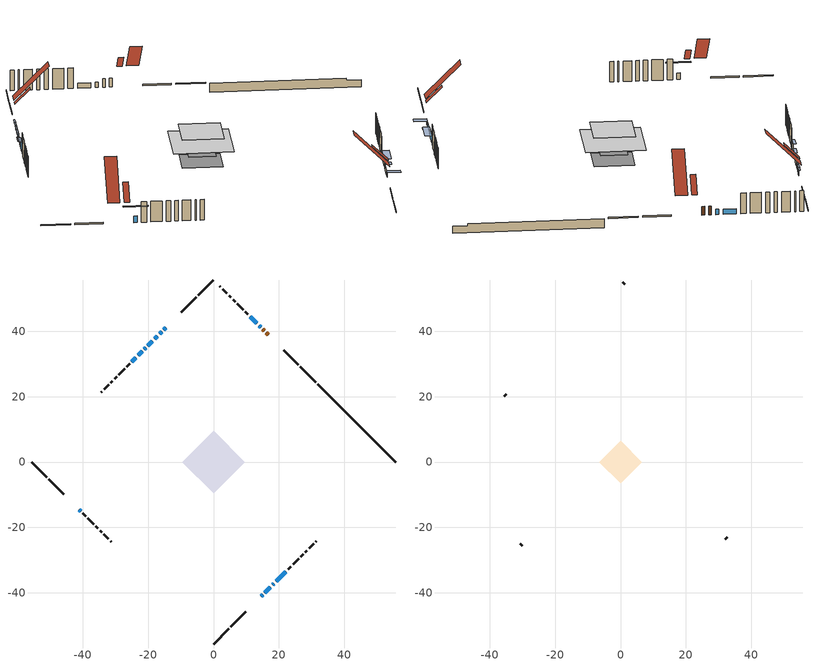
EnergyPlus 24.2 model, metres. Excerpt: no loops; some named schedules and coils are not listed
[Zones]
conditioned space
 floor outside (Floor1 construction): -4.27,0 0,4.27 4.27,0 0,-4.27 z0.54
 floor adiabatic (AdiabaticFloorConstruction): -9.5,0 0,9.5 9.5,0 0,-9.5 z2.98
 floor foundation (Slab1 construction): -5.95,0.44 -0.44,5.95 5.95,-0.44 0.44,-5.95 z-1.63
 wall outside (RimJoist1 construction): 0,-55.74 4.69,-51.05 / -55.74,0 -51.05,-4.69 / 0,55.74 -4.69,51.05 / 31.29,24.45 26.6,29.14 z0.54:0.84
 wall outside (RimJoist2 construction): 5.35,-50.4 9.81,-45.94 / -50.4,-5.35 -45.94,-9.81 / -5.35,50.4 -9.81,45.94 / 25.95,29.8 21.48,34.26 z0.54:0.84
 wall outside (AdiabaticWallConstruction 1): 16.69,39.05 16.23,39.51 / 15.57,40.17 15.14,40.6 z0.54:2.57
 wall outside (AdiabaticWallConstruction): -14.6,41.15 -15.23,40.51 / -15.88,39.86 -16.51,39.23 / -17.17,38.57 -18.07,37.67 / -18.73,37.02 -20.07,35.67 / -21.83,33.91 -23.09,32.65 z0.54:1.66; 14.6,-41.15 15.03,-40.71 / 18.07,-37.67 18.51,-37.24 z0.54:1.46; 15.68,-40.06 17.42,-38.32 / 14.49,41.25 13.97,41.78 / -20.73,35.01 -21.18,34.56 / 13.31,42.43 11.22,44.52 z0.54:1.76; -41.15,-14.6 -40.64,-15.1 z0.54:2.07; -23.75,31.99 -25.04,30.7 z0.54:2.67; 19.16,-36.58 22.18,-33.56 z0.54:2.12
 wall outside (Wall1 construction): 22.84,-32.91 23.71,-32.04 / -39.99,-15.76 -39.12,-16.62 / -25.7,30.04 -26.57,29.17 / 10.57,45.18 9.7,46.04 z0.54:5.42
 wall outside (Wall2 construction): 24.36,-31.38 26.11,-29.64 / -38.46,-17.28 -36.72,-19.03 / -27.23,28.52 -28.97,26.77 / 9.04,46.7 7.3,48.45 z0.54:5.42
 wall outside (Wall3 construction): 26.76,-28.98 27.43,-28.32 / -36.06,-19.68 -35.4,-20.35 / -29.63,26.12 -30.29,25.45 / 6.64,49.1 5.98,49.77 z0.54:5.42
 wall outside (Wall4 construction): 28.08,-27.66 28.62,-27.12 / -34.74,-21 -34.2,-21.54 / -30.95,24.79 -31.48,24.26 / 5.32,50.42 4.78,50.96 z0.54:5.42
 wall outside (Wall5 construction): 29.28,-26.47 30.63,-25.11 / -33.55,-22.19 -32.19,-23.55 / -32.14,23.6 -33.5,22.24 / 4.13,51.62 2.77,52.97 z0.54:5.42
 wall outside (Wall6 construction): 31.29,-24.45 31.45,-24.29 / -31.53,-24.21 -31.37,-24.37 / -34.16,21.59 -34.32,21.42 / 2.11,53.63 1.95,53.79 z0.54:5.42
 wall foundation (FoundationWall1 construction): 31.95,23.79,-1.63 31.95,23.79,0.54 53.36,2.38,0.54 53.36,2.38,0.04 55.74,0,0.04 55.74,0,-1.63
 window (WindowConstruction): -14.6,41.15 -15.23,40.52 z0.54:1.66
 window (WindowConstruction 11): 14.6,-41.15 15.03,-40.71 z0.54:1.45
 window (WindowConstruction 6): -15.88,39.86 -16.51,39.23 z0.54:1.66
 window (WindowConstruction 7): -17.17,38.57 -18.07,37.67 z0.54:1.66
 window (WindowConstruction 8): -18.73,37.02 -20.07,35.67 z0.54:1.66
 window (WindowConstruction 9): 15.69,-40.06 17.42,-38.32 z0.54:1.76
 window (WindowConstruction 12): 14.49,41.26 13.97,41.78 z0.54:1.76
 window (WindowConstruction 13): -20.73,35.01 -21.18,34.56 z0.54:1.76
 window (WindowConstruction 1): -41.15,-14.6 -40.64,-15.1 z0.54:2.06
 window (WindowConstruction 10): 18.08,-37.67 18.51,-37.24 z0.54:1.45
 window (WindowConstruction 2): 13.31,42.43 11.22,44.52 z0.54:1.76
 window (WindowConstruction 3): -21.84,33.91 -23.09,32.65 z0.54:1.66
 window (WindowConstruction 4): -23.75,31.99 -25.04,30.7 z0.54:2.67
 window (WindowConstruction 5): 19.16,-36.58 22.18,-33.56 z0.54:2.12
 door (Door): 16.69,39.05 16.23,39.51 z0.54:2.57
 door (Door 1): 15.57,40.17 15.14,40.6 z0.54:2.57
 ceiling adiabatic (AdiabaticFloorConstruction): 0,-9.5 9.5,0 0,9.5 -9.5,0 z2.98
 roof outside (Roof2 construction): 13.94,-41.8,5.42 11.5,-39.36,8.87 10.63,-40.22,8.87 13.08,-42.67,5.42; -41.8,-13.94,5.42 -39.36,-11.5,8.87 -40.22,-10.63,8.87 -42.67,-13.08,5.42; -13.94,41.8,5.42 -11.5,39.36,8.87 -10.63,40.22,8.87 -13.08,42.67,5.42; 17.35,38.39,5.42 14.91,35.95,8.87 15.77,35.09,8.87 18.21,37.53,5.42
attic - vented
 floor to conditioned space (Floor2 construction Reversed): -6.58,0 0,6.58 6.58,0 0,-6.58 z5.42
 wall outside (Wall7 construction): 32.11,-23.63 32.75,-23 / -30.71,-25.03 -30.08,-25.67 / -34.98,20.77 -35.61,20.13 / 1.29,54.45 0.66,55.09 z0.54:5.42
 roof outside (Roof1 construction): 12.42,-43.32,5.42 6.89,-37.79,13.24 4.93,-39.75,13.24 10.46,-45.28,5.42; -43.32,-12.42,5.42 -37.79,-6.89,13.24 -39.75,-4.93,13.24 -45.28,-10.46,5.42; -12.42,43.32,5.42 -6.89,37.79,13.24 -4.93,39.75,13.24 -10.46,45.28,5.42; 18.87,36.87,5.42 13.34,31.34,13.24 15.29,29.38,13.24 20.83,34.92,5.42
shading: -15.44,40.3 -14.39,41.36 -14.6,41.57 -15.65,40.52 z1.96; 15.24,-40.5 14.39,-41.36 16.54,-43.51 17.4,-42.66 z1.75; -16.72,39.02 -15.67,40.07 -15.88,40.28 -16.94,39.23 z1.96; -18.28,37.46 -16.96,38.78 -17.17,38.99 -18.49,37.67 z1.96; -20.28,35.46 -18.51,37.23 -18.73,37.44 -20.5,35.67 z1.96; -38.92,-16.83 -42.87,-12.87 -43.3,-13.3 -39.35,-17.26 z4.51; 18.72,-37.03 17.86,-37.88 18.94,-38.95 19.79,-38.1 z1.75; -23.31,32.44 -21.62,34.12 -22.05,34.55 -23.74,32.87 z1.96; -25.26,30.49 -23.54,32.2 -23.97,32.63 -25.69,30.92 z2.97; 22.39,-33.35 18.95,-36.79 20.03,-37.87 23.47,-34.43 z2.41
[Building]
Building 1: Terrain=Suburbs
[Site:Location]
Quebec Intl AP_QC: Latitude {deg}=46.8; Longitude {deg}=-71.38; Time Zone {hr}=-5; Elevation {m}=74; Keep Site Location Information=Yes
[Site:GroundTemperature:Shallow]
0.0108218, -2.24938, -2.43038, -1.3578, 2.94801, 7.23376, 10.9493, 13.303, 13.5029, 11.5886, 7.96783, 3.81355
[Site:WaterMainsTemperature]
Calculation Method=Schedule; Temperature Schedule=mains temperature schedule
[Material] Roughness=Rough; Thermal Absorptance=0.9
Name | Thickness {m} | Conductivity {W/m-K} | Density {kg/m3} | Specific Heat {J/kg-K} | Solar Absorptance | Visible Absorptance
asphalt or fiberglass shingles | 0.00635 | 0.162714 | 1121.4 | 1465.45 | 0.4 | 0.4
ceiling loosefill ins | 0.254 | 0.0480833 | 16.02 | 1046.75 | 0.7 | 0.7
ceiling stud and cavity | 0.1397 | 0.325149 | 65.682 | 1177.47 | 0.7 | 0.7
concrete 4.0 in. | 0.1016 | 1.803125 | 2242.8 | 837.4 | 0.7 | 0.7
concrete 8.0 in. | 0.2032 | 1.803125 | 2242.8 | 837.4 | 0.7 | 0.7
door material | 0.04445 | 0.188738 | 512.64 | 1214.23 | 0.7 | 0.7
exterior vertical ins | 0.0533782 | 0.029427 | 32.04 | 1214.23 | 0.7 | 0.7
floor covering | 0.0127 | 0.0433444 | 54.468 | 1339.84 | 0.6 | 0.6
floor rigid ins; rim joist rigid ins; wall rigid ins | 0.051816 | 0.029427 | 32.04 | 1214.23 | 0.7 | 0.7
floor rigid ins 1; wall rigid ins 1 | 0.512978 | 0.029427 | 32.04 | 1214.23 | 0.7 | 0.7
floor stud and cavity | 0.1397 | 0.0770868 | 92.3553 | 1139.71 | 0.7 | 0.7
floor stud and cavity 1 | 0.1397 | 1.75129 | 37.0049 | 1207.88 | 0.7 | 0.7
furniture material conditioned space 1 | 0.1524 | 0.115458 | 640.8 | 1214.23 | 0.6 | 0.6
gypsum board | 0.0127 | 0.160291 | 801 | 837.4 | 0.6 | 0.6
gypsum board 1 | 0.0127 | 0.160291 | 801 | 837.4 | 0.7 | 0.7
osb sheathing 0.5 in. | 0.0127 | 0.115458 | 512.64 | 1214.23 | 0.7 | 0.7
osb sheathing 0.75 in. | 0.01905 | 0.115458 | 512.64 | 1214.23 | 0.7 | 0.7
osb sheathing 2.0 in. | 0.0508 | 0.115458 | 512.64 | 1214.23 | 0.7 | 0.7
rim joist stud and cavity | 0.0508 | 0.0449671 | 125.044 | 1163.47 | 0.6 | 0.6
rim joist stud and cavity 1 | 0.0508 | 0.205221 | 125.044 | 1163.47 | 0.6 | 0.6
roof rigid ins | 0.103632 | 0.029427 | 32.04 | 1214.23 | 0.7 | 0.7
roof stud and cavity | 0.2032 | 1.01731 | 78.34581 | 1123.46 | 0.7 | 0.7
wall stud and cavity | 0.1397 | 0.146112 | 139.0536 | 1170.24 | 0.7 | 0.7
wall stud and cavity 1 | 0.1397 | 0.134473 | 139.0536 | 1170.24 | 0.7 | 0.7
wall stud and cavity 2 | 0.1397 | 0.239698 | 139.0536 | 1170.24 | 0.7 | 0.7
wall stud and cavity 3 | 0.1397 | 0.252675 | 139.0536 | 1170.24 | 0.7 | 0.7
wall stud and cavity 4 | 0.1397 | 0.162248 | 139.0536 | 1170.24 | 0.7 | 0.7
wall stud and cavity 5 | 0.1397 | 0.214432 | 139.0536 | 1170.24 | 0.7 | 0.7
wall stud and cavity 6 | 0.0889 | 6.9971 | 50.32683 | 1063.81 | 0.6 | 0.6
wall stud and cavity 7 | 0.0889 | 0.380278 | 52.3479 | 1209.89 | 0.7 | 0.7
wall stud and cavity 8 | 0.0889 | 0.391764 | 83.0341 | 1211.67 | 0.7 | 0.7
wood siding | 0.0254 | 0.102417 | 544.68 | 1172.36 | 0.4 | 0.4
wood siding 1 | 0.00254 | 0.102417 | 544.68 | 1172.36 | 0.4 | 0.4
wood siding 2; wood siding 3; wood siding 4 | 0.0254 | 0.102417 | 544.68 | 1172.36 | 0.7 | 0.7
[WindowMaterial:SimpleGlazingSystem]
Name | U-Factor {W/m2-K} | Solar Heat Gain Coefficient
WindowMaterial | 2.958238 | 0.57
WindowMaterial 1 | 2.96448 | 0.56
WindowMaterial 10 | 3.0082 | 0.51
WindowMaterial 11 | 3.07407 | 0.41
WindowMaterial 2 | 4.23181 | 0.68
WindowMaterial 3 | 2.90486 | 0.61
WindowMaterial 4 | 2.89919 | 0.65
WindowMaterial 5 | 2.9378 | 0.6
WindowMaterial 6 | 2.9219 | 0.62
WindowMaterial 7 | 3.00537 | 0.53
WindowMaterial 8 | 5.37025 | 0.69
WindowMaterial 9 | 3.0383 | 0.46
[Construction]
AdiabaticFloorConstruction: floor stud and cavity 1, floor rigid ins 1, osb sheathing 0.75 in., floor covering
AdiabaticWallConstruction: wood siding 3, wall rigid ins 1, wall stud and cavity 7, gypsum board
AdiabaticWallConstruction 1: wood siding 4, wall rigid ins 1, wall stud and cavity 7, gypsum board
Door; Door 1: door material
Floor1 construction: floor stud and cavity, floor rigid ins, osb sheathing 0.75 in., floor covering
Floor2 construction Reversed: gypsum board, ceiling stud and cavity, ceiling loosefill ins
FoundationWall1 construction: concrete 8.0 in., gypsum board 1
furniture construction conditioned space 1: furniture material conditioned space 1
PartitionWallConstruction: gypsum board, wall stud and cavity 8, gypsum board
RimJoist1 construction: wood siding 2, rim joist rigid ins, osb sheathing 2.0 in., rim joist stud and cavity
RimJoist2 construction: wood siding 2, rim joist rigid ins, osb sheathing 2.0 in., rim joist stud and cavity 1
Roof1 construction: asphalt or fiberglass shingles
Roof2 construction: asphalt or fiberglass shingles, roof rigid ins, osb sheathing 0.75 in., roof stud and cavity, gypsum board
Slab1 construction: concrete 4.0 in.
Wall1 construction: wood siding, wall rigid ins, osb sheathing 0.5 in., wall stud and cavity, gypsum board
Wall2 construction: wood siding, wall rigid ins, osb sheathing 0.5 in., wall stud and cavity 1, gypsum board
Wall3 construction: wood siding, wall rigid ins, osb sheathing 0.5 in., wall stud and cavity 2, gypsum board
Wall4 construction: wood siding, wall rigid ins, osb sheathing 0.5 in., wall stud and cavity 3, gypsum board
Wall5 construction: wood siding, wall rigid ins, osb sheathing 0.5 in., wall stud and cavity 4, gypsum board
Wall6 construction: wood siding, wall rigid ins, osb sheathing 0.5 in., wall stud and cavity 5, gypsum board
Wall7 construction: wood siding 1, wall stud and cavity 6
WindowConstruction; WindowConstruction 3; WindowConstruction 6: WindowMaterial
WindowConstruction 1: WindowMaterial 1
WindowConstruction 10: WindowMaterial 8
WindowConstruction 11: WindowMaterial 9
WindowConstruction 12: WindowMaterial 10
WindowConstruction 13: WindowMaterial 11
WindowConstruction 2: WindowMaterial 2
WindowConstruction 4: WindowMaterial 3
WindowConstruction 5: WindowMaterial 4
WindowConstruction 7: WindowMaterial 5
WindowConstruction 8: WindowMaterial 6
WindowConstruction 9: WindowMaterial 7
[Zone] Multiplier=1; Part of Total Floor Area=Yes
Name | Volume {m3}
attic - vented | 94.9588
conditioned space | 619.1
[Space]
Name | Zone | Volume {m3}
attic - vented 1 | attic - vented | 94.9588
conditioned space 1 | conditioned space | 619.1
[ZoneInfiltration:EffectiveLeakageArea]
infil attic - vented 1: Zone or Space=attic - vented 1; Schedule=Always On Discrete; Effective Air Leakage Area {cm2}=3197.17; Stack Coefficient=0.000883251; Wind Coefficient=2.00799e-05
[ZoneMixing]
whole house fan mix: Zone or Space=attic - vented; Schedule=Always On Continuous; Design Flow Rate Calculation Method=Flow/Zone; Design Flow Rate {m3/s}=0; Source Zone or Space=conditioned space
[SurfaceProperty:ExposedFoundationPerimeter]
Slab1: Exposed Perimeter Calculation Method=TotalExposedPerimeter; Total Exposed Perimeter {m}=33.651
[InternalMass] Zone or ZoneList=conditioned space; Space or SpaceList=conditioned space 1
Name | Construction | Surface Area {m2}
furniture mass conditioned space 1 | furniture construction conditioned space 1 | 114.964
partition wall mass | PartitionWallConstruction | 287.41
[Lights]
interior lighting: Zone or ZoneList or Space or SpaceList=conditioned space 1; Schedule=interior lighting schedule; Design Level Calculation Method=LightingLevel; Lighting Level {W}=343.2; Return Air Fraction=0; Fraction Radiant=0.6; Fraction Visible=0.2; Fraction Replaceable=1
[People]
occupants: Zone or ZoneList or Space or SpaceList=conditioned space 1; Number of People Schedule=occupants schedule; Number of People Calculation Method=People; Number of People=3; Fraction Radiant=0.314171; Sensible Heat Fraction=0.56303; Activity Level Schedule=occupants activity schedule; Carbon Dioxide Generation Rate {m3/s-W}=0; Enable ASHRAE 55 Comfort Warnings=No; Mean Radiant Temperature Calculation Type=EnclosureAveraged
[ElectricEquipment] Zone or ZoneList or Space or SpaceList=conditioned space 1; Design Level Calculation Method=EquipmentLevel
Name | Schedule | Design Level {W} | Fraction Latent | Fraction Radiant | Fraction Lost
clothes dryer | clothes dryer schedule | 140.772 | 0.015 | 0.081 | 0.85
clothes washer | clothes washer schedule | 32.1985 | 0.03 | 0.162 | 0.7
cooking range | cooking range schedule | 215.147 | 0.08 | 0.432 | 0.2
dishwasher | dishwasher schedule | 66.8632 | 0.3 | 0.18 | 0.4
fridge | fridge schedule | 72.9452 | 0 | 0.6 | 0
mech vent bath fan 0 | mech vent bath fan 0 schedule | 50.2 | 0 | 0 | 1
mech vent bath fan 1 | mech vent bath fan 1 schedule | 50.2 | 0 | 0 | 1
mech vent house fan | mech vent house fan schedule | 0 | 0 | 0 | 1
mech vent house fan cfis | mech vent house fan cfis schedule | 0 | 0 | 0 | 0
mech vent range fan 0 | mech vent range fan 0 schedule | 57 | 0 | 0 | 1
misc plug loads | misc plug loads schedule | 494.7 | 0.045 | 0.513 | 0.1
whole house fan | Always On Discrete | 0 | 0 | 0 | 1
[OtherEquipment] Zone or ZoneList or Space or SpaceList=conditioned space 1; Design Level Calculation Method=EquipmentLevel
Name | Fuel Type | Schedule | Design Level {W} | Fraction Latent | Fraction Radiant | Fraction Lost
clothes dryer 1 | Electricity | clothes dryer schedule | 0 | 0.015 | 0.081 | 0.85
cooking range 1 | Electricity | cooking range schedule | 0 | 0.08 | 0.432 | 0.2
general water use latent | None | general water use schedule | 62.594 | 1 | 0 | 0
general water use sensible | None | general water use schedule | -61.6891 | 0 | 0.6 | 0
mech vent house fan latent load | None | Always On Discrete | 0 | 1 | 0 | 0
mech vent house fan sensible load | None | Always On Discrete | 0 | 0 | 0 | 0
water heater energy adjustment1 | Electricity | Always On Discrete | 0.01 | 0 | 0 | 1
[ZoneInfiltration:DesignFlowRate] Zone or ZoneList or Space or SpaceList=conditioned space 1; Schedule=Always On Discrete; Design Flow Rate Calculation Method=Flow/Zone; Design Flow Rate {m3/s}=0
infil flow; natural vent flow; whole house fan flow
[ZoneControl:Thermostat]
conditioned space Thermostat: Zone or ZoneList=conditioned space; Control Type Schedule=conditioned space Thermostat Schedule; Control 1=conditioned space temperature setpoint; Temperature Difference Between Cutout And Setpoint {deltaC}=0
[ThermostatSetpoint:DualSetpoint]
conditioned space temperature setpoint: Heating Setpoint Temperature Schedule=heating setpoint; Cooling Setpoint Temperature Schedule=cooling setpoint
[AirLoopHVAC:UnitarySystem]
unit heater unitary system: Control Type=Load; Controlling Zone or Thermostat Location=conditioned space; Dehumidification Control Type=None; Availability Schedule=Always On Discrete; Supply Fan=unit heater supply fan; Fan Placement=BlowThrough; Supply Air Fan Operating Mode Schedule=unit heater auto fan schedule; Heating Coil=unit heater htg coil; DX Heating Coil Sizing Ratio=1; Use DOAS DX Cooling Coil=No; Minimum Supply Air Temperature {C}=2; Latent Load Control=SensibleOnlyLoadControl; Cooling Supply Air Flow Rate Method=None; Heating Supply Air Flow Rate Method=SupplyAirFlowRate; Heating Supply Air Flow Rate {m3/s}=0.00141584; No Load Supply Air Flow Rate Method=SupplyAirFlowRate; No Load Supply Air Flow Rate {m3/s}=0; No Load Supply Air Flow Rate Control Set To Low Speed=Yes; Maximum Supply Air Temperature {C}=48.8889; Maximum Outdoor Dry-Bulb Temperature for Supplemental Heater Operation {C}=21; Ancillary On-Cycle Electric Power {W}=0; Ancillary Off-Cycle Electric Power {W}=0
[Zone equipment]
conditioned space: electric baseboard, unit heater unitary system
[Foundation:Kiva]
Foundation Kiva 1: Initial Indoor Air Temperature {C}=18; Wall Height Above Grade {m}=0.539984; Wall Depth Below Slab {m}=0.2032; Custom Block Material Name 1=exterior vertical ins; Custom Block Depth 1 {m}=2.16999; Custom Block X Position 1 {m}=0.2159; Custom Block Z Position 1 {m}=0
[Foundation:Kiva:Settings]
Soil Conductivity {W/m-K}=0.849921; Soil Density {kg/m3}=1842.3; Soil Specific Heat {J/kg-K}=418.7; Ground Solar Absorptivity=0.9; Ground Thermal Absorptivity=0.9; Ground Surface Roughness {m}=0.03; Far-Field Width {m}=40; Deep-Ground Boundary Condition=ZeroFlux; Deep-Ground Depth {m}=40; Minimum Cell Dimension {m}=0.2; Maximum Cell Growth Coefficient=3; Simulation Timestep=Timestep
[Exterior:Lights]
exterior lighting: Schedule=exterior lighting schedule; Design Level {W}=75.6
[EnergyManagementSystem:Sensor] Output:Variable or Output:Meter Index Key=conditioned space
Name | Output:Variable or Output:Meter
conditioned_space_clg_unmet_s | Zone Cooling Setpoint Not Met Time
conditioned_space_htg_unmet_s | Zone Heating Setpoint Not Met Time
fridge_tin_s; tin_s; tin_s_1 | Zone Mean Air Temperature
tout_s | Zone Outdoor Air Drybulb Temperature
win_s | Zone Air Humidity Ratio
[Schedule:Constant]
Name | Hourly Value
Always On Continuous; mech vent house fan schedule; mech vent house fan cfis schedule; Always On Discrete | 1
occupants activity schedule | 117.228
fridge schedule; unit heater auto fan schedule | 0
[Schedule:Week:Daily]
interior lighting schedule Week Rule - Jan1-Jan27: interior lighting schedule day, interior lighting schedule day, interior lighting schedule day, interior lighting schedule day, interior lighting schedule day, interior lighting schedule day, interior lighting schedule day, interior lighting schedule default day, interior lighting schedule default day, interior lighting schedule default day, interior lighting schedule default day, interior lighting schedule default day
interior lighting schedule Week Rule - Jan28-Feb3: interior lighting schedule day, interior lighting schedule day, interior lighting schedule day, interior lighting schedule day, interior lighting schedule day 1, interior lighting schedule day 1, interior lighting schedule day 1, interior lighting schedule default day, interior lighting schedule default day, interior lighting schedule default day, interior lighting schedule default day, interior lighting schedule default day
interior lighting schedule Week Rule - Feb4-Feb24: interior lighting schedule day 1, interior lighting schedule day 1, interior lighting schedule day 1, interior lighting schedule day 1, interior lighting schedule day 1, interior lighting schedule day 1, interior lighting schedule day 1, interior lighting schedule default day, interior lighting schedule default day, interior lighting schedule default day, interior lighting schedule default day, interior lighting schedule default day
interior lighting schedule Week Rule - Feb25-Mar3: interior lighting schedule day 1, interior lighting schedule day 1, interior lighting schedule day 1, interior lighting schedule day 1, interior lighting schedule day 2, interior lighting schedule day 2, interior lighting schedule day 2, interior lighting schedule default day, interior lighting schedule default day, interior lighting schedule default day, interior lighting schedule default day, interior lighting schedule default day
interior lighting schedule Week Rule - Mar4-Mar31: interior lighting schedule day 2, interior lighting schedule day 2, interior lighting schedule day 2, interior lighting schedule day 2, interior lighting schedule day 2, interior lighting schedule day 2, interior lighting schedule day 2, interior lighting schedule default day, interior lighting schedule default day, interior lighting schedule default day, interior lighting schedule default day, interior lighting schedule default day
interior lighting schedule Week Rule - Apr1-Apr28: interior lighting schedule day 3, interior lighting schedule day 3, interior lighting schedule day 3, interior lighting schedule day 3, interior lighting schedule day 3, interior lighting schedule day 3, interior lighting schedule day 3, interior lighting schedule default day, interior lighting schedule default day, interior lighting schedule default day, interior lighting schedule default day, interior lighting schedule default day
interior lighting schedule Week Rule - Apr29-May5: interior lighting schedule day 3, interior lighting schedule day 3, interior lighting schedule day 4, interior lighting schedule day 4, interior lighting schedule day 4, interior lighting schedule day 4, interior lighting schedule day 4, interior lighting schedule default day, interior lighting schedule default day, interior lighting schedule default day, interior lighting schedule default day, interior lighting schedule default day
interior lighting schedule Week Rule - May6-May26: interior lighting schedule day 4, interior lighting schedule day 4, interior lighting schedule day 4, interior lighting schedule day 4, interior lighting schedule day 4, interior lighting schedule day 4, interior lighting schedule day 4, interior lighting schedule default day, interior lighting schedule default day, interior lighting schedule default day, interior lighting schedule default day, interior lighting schedule default day
interior lighting schedule Week Rule - May27-Jun2: interior lighting schedule day 4, interior lighting schedule day 4, interior lighting schedule day 4, interior lighting schedule day 4, interior lighting schedule day 4, interior lighting schedule day 5, interior lighting schedule day 5, interior lighting schedule default day, interior lighting schedule default day, interior lighting schedule default day, interior lighting schedule default day, interior lighting schedule default day
interior lighting schedule Week Rule - Jun3-Jun30: interior lighting schedule day 5, interior lighting schedule day 5, interior lighting schedule day 5, interior lighting schedule day 5, interior lighting schedule day 5, interior lighting schedule day 5, interior lighting schedule day 5, interior lighting schedule default day, interior lighting schedule default day, interior lighting schedule default day, interior lighting schedule default day, interior lighting schedule default day
interior lighting schedule Week Rule - Jul1-Jul28: interior lighting schedule day 6, interior lighting schedule day 6, interior lighting schedule day 6, interior lighting schedule day 6, interior lighting schedule day 6, interior lighting schedule day 6, interior lighting schedule day 6, interior lighting schedule default day, interior lighting schedule default day, interior lighting schedule default day, interior lighting schedule default day, interior lighting schedule default day
interior lighting schedule Week Rule - Jul29-Aug4: interior lighting schedule day 6, interior lighting schedule day 6, interior lighting schedule day 6, interior lighting schedule day 7, interior lighting schedule day 7, interior lighting schedule day 7, interior lighting schedule day 7, interior lighting schedule default day, interior lighting schedule default day, interior lighting schedule default day, interior lighting schedule default day, interior lighting schedule default day
interior lighting schedule Week Rule - Aug5-Aug25: interior lighting schedule day 7, interior lighting schedule day 7, interior lighting schedule day 7, interior lighting schedule day 7, interior lighting schedule day 7, interior lighting schedule day 7, interior lighting schedule day 7, interior lighting schedule default day, interior lighting schedule default day, interior lighting schedule default day, interior lighting schedule default day, interior lighting schedule default day
interior lighting schedule Week Rule - Aug26-Sep1: interior lighting schedule day 7, interior lighting schedule day 7, interior lighting schedule day 7, interior lighting schedule day 7, interior lighting schedule day 7, interior lighting schedule day 7, interior lighting schedule day 8, interior lighting schedule default day, interior lighting schedule default day, interior lighting schedule default day, interior lighting schedule default day, interior lighting schedule default day
interior lighting schedule Week Rule - Sep2-Sep29: interior lighting schedule day 8, interior lighting schedule day 8, interior lighting schedule day 8, interior lighting schedule day 8, interior lighting schedule day 8, interior lighting schedule day 8, interior lighting schedule day 8, interior lighting schedule default day, interior lighting schedule default day, interior lighting schedule default day, interior lighting schedule default day, interior lighting schedule default day
interior lighting schedule Week Rule - Sep30-Oct6: interior lighting schedule day 8, interior lighting schedule day 9, interior lighting schedule day 9, interior lighting schedule day 9, interior lighting schedule day 9, interior lighting schedule day 9, interior lighting schedule day 9, interior lighting schedule default day, interior lighting schedule default day, interior lighting schedule default day, interior lighting schedule default day, interior lighting schedule default day
interior lighting schedule Week Rule - Oct7-Oct27: interior lighting schedule day 9, interior lighting schedule day 9, interior lighting schedule day 9, interior lighting schedule day 9, interior lighting schedule day 9, interior lighting schedule day 9, interior lighting schedule day 9, interior lighting schedule default day, interior lighting schedule default day, interior lighting schedule default day, interior lighting schedule default day, interior lighting schedule default day
interior lighting schedule Week Rule - Oct28-Nov3: interior lighting schedule day 9, interior lighting schedule day 9, interior lighting schedule day 9, interior lighting schedule day 9, interior lighting schedule day 10, interior lighting schedule day 10, interior lighting schedule day 10, interior lighting schedule default day, interior lighting schedule default day, interior lighting schedule default day, interior lighting schedule default day, interior lighting schedule default day
interior lighting schedule Week Rule - Nov4-Nov24: interior lighting schedule day 10, interior lighting schedule day 10, interior lighting schedule day 10, interior lighting schedule day 10, interior lighting schedule day 10, interior lighting schedule day 10, interior lighting schedule day 10, interior lighting schedule default day, interior lighting schedule default day, interior lighting schedule default day, interior lighting schedule default day, interior lighting schedule default day
interior lighting schedule Week Rule - Nov25-Dec1: interior lighting schedule day 10, interior lighting schedule day 10, interior lighting schedule day 10, interior lighting schedule day 10, interior lighting schedule day 10, interior lighting schedule day 10, interior lighting schedule day 11, interior lighting schedule default day, interior lighting schedule default day, interior lighting schedule default day, interior lighting schedule default day, interior lighting schedule default day
interior lighting schedule Week Rule - Dec2-Dec31: interior lighting schedule day 11, interior lighting schedule day 11, interior lighting schedule day 11, interior lighting schedule day 11, interior lighting schedule day 11, interior lighting schedule day 11, interior lighting schedule day 11, interior lighting schedule default day, interior lighting schedule default day, interior lighting schedule default day, interior lighting schedule default day, interior lighting schedule default day
occupants schedule Week Rule - Jan1-Dec31: occupants schedule day, occupants schedule day, occupants schedule day, occupants schedule day, occupants schedule day, occupants schedule day, occupants schedule day, occupants schedule default day, occupants schedule default day, occupants schedule default day, occupants schedule default day, occupants schedule default day
clothes dryer schedule Week Rule - Jan1-Dec31: clothes dryer schedule day, clothes dryer schedule day, clothes dryer schedule day, clothes dryer schedule day, clothes dryer schedule day, clothes dryer schedule day, clothes dryer schedule day, clothes dryer schedule default day, clothes dryer schedule default day, clothes dryer schedule default day, clothes dryer schedule default day, clothes dryer schedule default day
clothes washer schedule Week Rule - Jan1-Dec31: clothes washer schedule day, clothes washer schedule day, clothes washer schedule day, clothes washer schedule day, clothes washer schedule day, clothes washer schedule day, clothes washer schedule day, clothes washer schedule default day, clothes washer schedule default day, clothes washer schedule default day, clothes washer schedule default day, clothes washer schedule default day
cooking range schedule Week Rule - Jan1-Dec31: cooking range schedule day, cooking range schedule day, cooking range schedule day, cooking range schedule day, cooking range schedule day, cooking range schedule day, cooking range schedule day, cooking range schedule default day, cooking range schedule default day, cooking range schedule default day, cooking range schedule default day, cooking range schedule default day
dishwasher schedule Week Rule - Jan1-Dec31: dishwasher schedule day, dishwasher schedule day, dishwasher schedule day, dishwasher schedule day, dishwasher schedule day, dishwasher schedule day, dishwasher schedule day, dishwasher schedule default day, dishwasher schedule default day, dishwasher schedule default day, dishwasher schedule default day, dishwasher schedule default day
mech vent bath fan 0 schedule Week Rule - Jan1-Dec31: mech vent bath fan 0 schedule day, mech vent bath fan 0 schedule day, mech vent bath fan 0 schedule day, mech vent bath fan 0 schedule day, mech vent bath fan 0 schedule day, mech vent bath fan 0 schedule day, mech vent bath fan 0 schedule day, mech vent bath fan 0 schedule default day, mech vent bath fan 0 schedule default day, mech vent bath fan 0 schedule default day, mech vent bath fan 0 schedule default day, mech vent bath fan 0 schedule default day
mech vent bath fan 1 schedule Week Rule - Jan1-Dec31: mech vent bath fan 1 schedule day, mech vent bath fan 1 schedule day, mech vent bath fan 1 schedule day, mech vent bath fan 1 schedule day, mech vent bath fan 1 schedule day, mech vent bath fan 1 schedule day, mech vent bath fan 1 schedule day, mech vent bath fan 1 schedule default day, mech vent bath fan 1 schedule default day, mech vent bath fan 1 schedule default day, mech vent bath fan 1 schedule default day, mech vent bath fan 1 schedule default day
mech vent range fan 0 schedule Week Rule - Jan1-Dec31: mech vent range fan 0 schedule day, mech vent range fan 0 schedule day, mech vent range fan 0 schedule day, mech vent range fan 0 schedule day, mech vent range fan 0 schedule day, mech vent range fan 0 schedule day, mech vent range fan 0 schedule day, mech vent range fan 0 schedule default day, mech vent range fan 0 schedule default day, mech vent range fan 0 schedule default day, mech vent range fan 0 schedule default day, mech vent range fan 0 schedule default day
misc plug loads schedule Week Rule - Jan1-Dec31: misc plug loads schedule day, misc plug loads schedule day, misc plug loads schedule day, misc plug loads schedule day, misc plug loads schedule day, misc plug loads schedule day, misc plug loads schedule day, misc plug loads schedule default day, misc plug loads schedule default day, misc plug loads schedule default day, misc plug loads schedule default day, misc plug loads schedule default day
general water use schedule Week Rule - Jan1-Dec31: general water use schedule day, general water use schedule day, general water use schedule day, general water use schedule day, general water use schedule day, general water use schedule day, general water use schedule day, general water use schedule default day, general water use schedule default day, general water use schedule default day, general water use schedule default day, general water use schedule default day
exterior lighting schedule Week Rule - Jan1-Jan27: exterior lighting schedule day, exterior lighting schedule day, exterior lighting schedule day, exterior lighting schedule day, exterior lighting schedule day, exterior lighting schedule day, exterior lighting schedule day, exterior lighting schedule default day, exterior lighting schedule default day, exterior lighting schedule default day, exterior lighting schedule default day, exterior lighting schedule default day
[Schedule:Year]
interior lighting schedule: interior lighting schedule Week Rule - Jan1-Jan27, 1, 1, 1, 27, interior lighting schedule Week Rule - Jan28-Feb3, 1, 28, 2, 3, interior lighting schedule Week Rule - Feb4-Feb24, 2, 4, 2, 24, interior lighting schedule Week Rule - Feb25-Mar3, 2, 25, 3, 3, interior lighting schedule Week Rule - Mar4-Mar31, 3, 4, 3, 31, interior lighting schedule Week Rule - Apr1-Apr28, 4, 1, 4, 28, interior lighting schedule Week Rule - Apr29-May5, 4, 29, 5, 5, interior lighting schedule Week Rule - May6-May26, 5, 6, 5, 26, interior lighting schedule Week Rule - May27-Jun2, 5, 27, 6, 2, interior lighting schedule Week Rule - Jun3-Jun30, 6, 3, 6, 30, interior lighting schedule Week Rule - Jul1-Jul28, 7, 1, 7, 28, interior lighting schedule Week Rule - Jul29-Aug4, 7, 29, 8, 4, interior lighting schedule Week Rule - Aug5-Aug25, 8, 5, 8, 25, interior lighting schedule Week Rule - Aug26-Sep1, 8, 26, 9, 1, interior lighting schedule Week Rule - Sep2-Sep29, 9, 2, 9, 29, interior lighting schedule Week Rule - Sep30-Oct6, 9, 30, 10, 6, interior lighting schedule Week Rule - Oct7-Oct27, 10, 7, 10, 27, interior lighting schedule Week Rule - Oct28-Nov3, 10, 28, 11, 3, interior lighting schedule Week Rule - Nov4-Nov24, 11, 4, 11, 24, interior lighting schedule Week Rule - Nov25-Dec1, 11, 25, 12, 1, interior lighting schedule Week Rule - Dec2-Dec31, 12, 2, 12, 31
occupants schedule: occupants schedule Week Rule - Jan1-Dec31, 1, 1, 12, 31
clothes dryer schedule: clothes dryer schedule Week Rule - Jan1-Dec31, 1, 1, 12, 31
clothes washer schedule: clothes washer schedule Week Rule - Jan1-Dec31, 1, 1, 12, 31
cooking range schedule: cooking range schedule Week Rule - Jan1-Dec31, 1, 1, 12, 31
dishwasher schedule: dishwasher schedule Week Rule - Jan1-Dec31, 1, 1, 12, 31
mech vent bath fan 0 schedule: mech vent bath fan 0 schedule Week Rule - Jan1-Dec31, 1, 1, 12, 31
mech vent bath fan 1 schedule: mech vent bath fan 1 schedule Week Rule - Jan1-Dec31, 1, 1, 12, 31
mech vent range fan 0 schedule: mech vent range fan 0 schedule Week Rule - Jan1-Dec31, 1, 1, 12, 31
misc plug loads schedule: misc plug loads schedule Week Rule - Jan1-Dec31, 1, 1, 12, 31
general water use schedule: general water use schedule Week Rule - Jan1-Dec31, 1, 1, 12, 31
exterior lighting schedule: exterior lighting schedule Week Rule - Jan1-Jan27, 1, 1, 1, 27, exterior lighting schedule Week Rule - Jan28-Feb3, 1, 28, 2, 3, exterior lighting schedule Week Rule - Feb4-Feb24, 2, 4, 2, 24, exterior lighting schedule Week Rule - Feb25-Mar3, 2, 25, 3, 3, exterior lighting schedule Week Rule - Mar4-Mar31, 3, 4, 3, 31, exterior lighting schedule Week Rule - Apr1-Apr28, 4, 1, 4, 28, exterior lighting schedule Week Rule - Apr29-May5, 4, 29, 5, 5, exterior lighting schedule Week Rule - May6-May26, 5, 6, 5, 26, exterior lighting schedule Week Rule - May27-Jun2, 5, 27, 6, 2, exterior lighting schedule Week Rule - Jun3-Jun30, 6, 3, 6, 30, exterior lighting schedule Week Rule - Jul1-Jul28, 7, 1, 7, 28, exterior lighting schedule Week Rule - Jul29-Aug4, 7, 29, 8, 4, exterior lighting schedule Week Rule - Aug5-Aug25, 8, 5, 8, 25, exterior lighting schedule Week Rule - Aug26-Sep1, 8, 26, 9, 1, exterior lighting schedule Week Rule - Sep2-Sep29, 9, 2, 9, 29, exterior lighting schedule Week Rule - Sep30-Oct6, 9, 30, 10, 6, exterior lighting schedule Week Rule - Oct7-Oct27, 10, 7, 10, 27, exterior lighting schedule Week Rule - Oct28-Nov3, 10, 28, 11, 3, exterior lighting schedule Week Rule - Nov4-Nov24, 11, 4, 11, 24, exterior lighting schedule Week Rule - Nov25-Dec1, 11, 25, 12, 1, exterior lighting schedule Week Rule - Dec2-Dec31, 12, 2, 12, 31
[Schedule:Compact]
conditioned space Thermostat Schedule: Through: 12/31, For: AllDays, Until: 24:00, 4
mains temperature schedule: Through: 01/01, For: AllDays, Until: 24:00, 5.175, Through: 01/02, For: AllDays, Until: 24:00, 5.10167, Through: 01/03, For: AllDays, Until: 24:00, 5.02889, Through: 01/04, For: AllDays, Until: 24:00, 4.95778, Through: 01/05, For: AllDays, Until: 24:00, 4.88778, Through: 01/06, For: AllDays, Until: 24:00, 4.81833, Through: 01/07, For: AllDays, Until: 24:00, 4.75056, Through: 01/08, For: AllDays, Until: 24:00, 4.68389, Through: 01/09, For: AllDays, Until: 24:00, 4.61833, Through: 01/10, For: AllDays, Until: 24:00, 4.55389, Through: 01/11, For: AllDays, Until: 24:00, 4.49056, Through: 01/12, For: AllDays, Until: 24:00, 4.42889, Through: 01/13, For: AllDays, Until: 24:00, 4.36778, Through: 01/14, For: AllDays, Until: 24:00, 4.30889, Through: 01/15, For: AllDays, Until: 24:00, 4.25056, Through: 01/16, For: AllDays, Until: 24:00, 4.19389, Through: 01/17, For: AllDays, Until: 24:00, 4.13833, Through: 01/18, For: AllDays, Until: 24:00, 4.08444, Through: 01/19, For: AllDays, Until: 24:00, 4.03167, Through: 01/20, For: AllDays, Until: 24:00, 3.98056, Through: 01/21, For: AllDays, Until: 24:00, 3.93056, Through: 01/22, For: AllDays, Until: 24:00, 3.88222, Through: 01/23, For: AllDays, Until: 24:00, 3.835, Through: 01/24, For: AllDays, Until: 24:00, 3.78944, Through: 01/25, For: AllDays, Until: 24:00, 3.74556, Through: 01/26, For: AllDays, Until: 24:00, 3.70278, Through: 01/27, For: AllDays, Until: 24:00, 3.66167, Through: 01/28, For: AllDays, Until: 24:00, 3.62167, Through: 01/29, For: AllDays, Until: 24:00, 3.58389, Through: 01/30, For: AllDays, Until: 24:00, 3.54722, Through: 01/31, For: AllDays, Until: 24:00, 3.51167, Through: 02/01, For: AllDays, Until: 24:00, 3.47833, Through: 02/02, For: AllDays, Until: 24:00, 3.44611, Through: 02/03, For: AllDays, Until: 24:00, 3.41556, Through: 02/04, For: AllDays, Until: 24:00, 3.38667, Through: 02/05, For: AllDays, Until: 24:00, 3.35944, Through: 02/06, For: AllDays, Until: 24:00, 3.33389, Through: 02/07, For: AllDays, Until: 24:00, 3.30944, Through: 02/08, For: AllDays, Until: 24:00, 3.28667, Through: 02/09, For: AllDays, Until: 24:00, 3.26611, Through: 02/10, For: AllDays, Until: 24:00, 3.24667, Through: 02/11, For: AllDays, Until: 24:00, 3.22889, Through: 02/12, For: AllDays, Until: 24:00, 3.21278, Through: 02/13, For: AllDays, Until: 24:00, 3.19833, Through: 02/14, For: AllDays, Until: 24:00, 3.18556, Through: 02/15, For: AllDays, Until: 24:00, 3.17389, Through: 02/16, For: AllDays, Until: 24:00, 3.16444, Through: 02/17, For: AllDays, Until: 24:00, 3.15667, Through: 02/18, For: AllDays, Until: 24:00, 3.15056, Through: 02/19, For: AllDays, Until: 24:00, 3.14556, Through: 02/20, For: AllDays, Until: 24:00, 3.14278, Through: 02/21, For: AllDays, Until: 24:00, 3.14111, Through: 02/22, For: AllDays, Until: 24:00, 3.14167, Through: 02/23, For: AllDays, Until: 24:00, 3.14333, Through: 02/24, For: AllDays, Until: 24:00, 3.14722, Through: 02/25, For: AllDays, Until: 24:00, 3.15222, Through: 02/26, For: AllDays, Until: 24:00, 3.15944, Through: 02/27, For: AllDays, Until: 24:00, 3.16778, Through: 02/28, For: AllDays, Until: 24:00, 3.17778, Through: 03/01, For: AllDays, Until: 24:00, 3.18944, Through: 03/02, For: AllDays, Until: 24:00, 3.20333, Through: 03/03, For: AllDays, Until: 24:00, 3.21833, Through: 03/04, For: AllDays, Until: 24:00, 3.235, Through: 03/05, For: AllDays, Until: 24:00, 3.25333, Through: 03/06, For: AllDays, Until: 24:00, 3.27333, Through: 03/07, For: AllDays, Until: 24:00, 3.29444, Through: 03/08, For: AllDays, Until: 24:00, 3.31778, Through: 03/09, For: AllDays, Until: 24:00, 3.34222, Through: 03/10, For: AllDays, Until: 24:00, 3.36889, Through: 03/11, For: AllDays, Until: 24:00, 3.39667, Through: 03/12, For: AllDays, Until: 24:00, 3.42611, Through: 03/13, For: AllDays, Until: 24:00, 3.45722, Through: 03/14, For: AllDays, Until: 24:00, 3.49, Through: 03/15, For: AllDays, Until: 24:00, 3.52389, Through: 03/16, For: AllDays, Until: 24:00, 3.55944, Through: 03/17, For: AllDays, Until: 24:00, 3.59667, Through: 03/18, For: AllDays, Until: 24:00, 3.63556, Through: 03/19, For: AllDays, Until: 24:00, 3.67556, Through: 03/20, For: AllDays, Until: 24:00, 3.71722, Through: 03/21, For: AllDays, Until: 24:00, 3.76056, Through: 03/22, For: AllDays, Until: 24:00, 3.80556, Through: 03/23, For: AllDays, Until: 24:00, 3.85111, Through: 03/24, For: AllDays, Until: 24:00, 3.89889, Through: 03/25, For: AllDays, Until: 24:00, 3.94778, Through: 03/26, For: AllDays, Until: 24:00, 3.99833, Through: 03/27, For: AllDays, Until: 24:00, 4.05, Through: 03/28, For: AllDays, Until: 24:00, 4.10333, Through: 03/29, For: AllDays, Until: 24:00, 4.15778, Through: 03/30, For: AllDays, Until: 24:00, 4.21333, Through: 03/31, For: AllDays, Until: 24:00, 4.27056, Through: 04/01, For: AllDays, Until: 24:00, 4.32944, Through: 04/02, For: AllDays, Until: 24:00, 4.38889, Through: 04/03, For: AllDays, Until: 24:00, 4.45, Through: 04/04, For: AllDays, Until: 24:00, 4.51222, Through: 04/05, For: AllDays, Until: 24:00, 4.57611, Through: 04/06, For: AllDays, Until: 24:00, 4.64056, Through: 04/07, For: AllDays, Until: 24:00, 4.70667, Through: 04/08, For: AllDays, Until: 24:00, 4.77389, Through: 04/09, For: AllDays, Until: 24:00, 4.84222, Through: 04/10, For: AllDays, Until: 24:00, 4.91167, Through: 04/11, For: AllDays, Until: 24:00, 4.98278, Through: 04/12, For: AllDays, Until: 24:00, 5.05444, Through: 04/13, For: AllDays, Until: 24:00, 5.12722, Through: 04/14, For: AllDays, Until: 24:00, 5.20111, Through: 04/15, For: AllDays, Until: 24:00, 5.27611, Through: 04/16, For: AllDays, Until: 24:00, 5.35167, Through: 04/17, For: AllDays, Until: 24:00, 5.42889, Through: 04/18, For: AllDays, Until: 24:00, 5.50667, Through: 04/19, For: AllDays, Until: 24:00, 5.58556, Through: 04/20, For: AllDays, Until: 24:00, 5.665, Through: 04/21, For: AllDays, Until: 24:00, 5.74611, Through: 04/22, For: AllDays, Until: 24:00, 5.82722, Through: 04/23, For: AllDays, Until: 24:00, 5.91, Through: 04/24, For: AllDays, Until: 24:00, 5.99278, Through: 04/25, For: AllDays, Until: 24:00, 6.07722, Through: 04/26, For: AllDays, Until: 24:00, 6.16167, Through: 04/27, For: AllDays, Until: 24:00, 6.24722, Through: 04/28, For: AllDays, Until: 24:00, 6.33389, Through: 04/29, For: AllDays, Until: 24:00, 6.42056, Through: 04/30, For: AllDays, Until: 24:00, 6.50833, Through: 05/01, For: AllDays, Until: 24:00, 6.59667, Through: 05/02, For: AllDays, Until: 24:00, 6.68556, Through: 05/03, For: AllDays, Until: 24:00, 6.775, Through: 05/04, For: AllDays, Until: 24:00, 6.86556, Through: 05/05, For: AllDays, Until: 24:00, 6.95611, Through: 05/06, For: AllDays, Until: 24:00, 7.04722, Through: 05/07, For: AllDays, Until: 24:00, 7.13889, Through: 05/08, For: AllDays, Until: 24:00, 7.23111, Through: 05/09, For: AllDays, Until: 24:00, 7.32333, Through: 05/10, For: AllDays, Until: 24:00, 7.41667, Through: 05/11, For: AllDays, Until: 24:00, 7.51, Through: 05/12, For: AllDays, Until: 24:00, 7.60389, Through: 05/13, For: AllDays, Until: 24:00, 7.69778, Through: 05/14, For: AllDays, Until: 24:00, 7.79222, Through: 05/15, For: AllDays, Until: 24:00, 7.88667, Through: 05/16, For: AllDays, Until: 24:00, 7.98167, Through: 05/17, For: AllDays, Until: 24:00, 8.07667, Through: 05/18, For: AllDays, Until: 24:00, 8.17167, Through: 05/19, For: AllDays, Until: 24:00, 8.26722, Through: 05/20, For: AllDays, Until: 24:00, 8.36278, Through: 05/21, For: AllDays, Until: 24:00, 8.45833, Through: 05/22, For: AllDays, Until: 24:00, 8.55444, Through: 05/23, For: AllDays, Until: 24:00, 8.65, Through: 05/24, For: AllDays, Until: 24:00, 8.74611, Through: 05/25, For: AllDays, Until: 24:00, 8.84167, Through: 05/26, For: AllDays, Until: 24:00, 8.93722, Through: 05/27, For: AllDays, Until: 24:00, 9.03333, Through: 05/28, For: AllDays, Until: 24:00, 9.12889, Through: 05/29, For: AllDays, Until: 24:00, 9.22389, Through: 05/30, For: AllDays, Until: 24:00, 9.31944, Through: 05/31, For: AllDays, Until: 24:00, 9.41444, Through: 06/01, For: AllDays, Until: 24:00, 9.50944, Through: 06/02, For: AllDays, Until: 24:00, 9.60389, Through: 06/03, For: AllDays, Until: 24:00, 9.69833, Through: 06/04, For: AllDays, Until: 24:00, 9.79278, Through: 06/05, For: AllDays, Until: 24:00, 9.88667, Through: 06/06, For: AllDays, Until: 24:00, 9.98, Through: 06/07, For: AllDays, Until: 24:00, 10.0728, Through: 06/08, For: AllDays, Until: 24:00, 10.1656, Through: 06/09, For: AllDays, Until: 24:00, 10.2578, Through: 06/10, For: AllDays, Until: 24:00, 10.3494, Through: 06/11, For: AllDays, Until: 24:00, 10.4411, Through: 06/12, For: AllDays, Until: 24:00, 10.5317, Through: 06/13, For: AllDays, Until: 24:00, 10.6222, Through: 06/14, For: AllDays, Until: 24:00, 10.7117, Through: 06/15, For: AllDays, Until: 24:00, 10.8006, Through: 06/16, For: AllDays, Until: 24:00, 10.8889, Through: 06/17, For: AllDays, Until: 24:00, 10.9772, Through: 06/18, For: AllDays, Until: 24:00, 11.0639, Through: 06/19, For: AllDays, Until: 24:00, 11.1506, Through: 06/20, For: AllDays, Until: 24:00, 11.2361, Through: 06/21, For: AllDays, Until: 24:00, 11.3211, Through: 06/22, For: AllDays, Until: 24:00, 11.4056, Through: 06/23, For: AllDays, Until: 24:00, 11.4889, Through: 06/24, For: AllDays, Until: 24:00, 11.5711, Through: 06/25, For: AllDays, Until: 24:00, 11.6533, Through: 06/26, For: AllDays, Until: 24:00, 11.7339, Through: 06/27, For: AllDays, Until: 24:00, 11.8139, Through: 06/28, For: AllDays, Until: 24:00, 11.8928, Through: 06/29, For: AllDays, Until: 24:00, 11.9711, Through: 06/30, For: AllDays, Until: 24:00, 12.0483, Through: 07/01, For: AllDays, Until: 24:00, 12.1244, Through: 07/02, For: AllDays, Until: 24:00, 12.1994, Through: 07/03, For: AllDays, Until: 24:00, 12.2733, Through: 07/04, For: AllDays, Until: 24:00, 12.3467, Through: 07/05, For: AllDays, Until: 24:00, 12.4183, Through: 07/06, For: AllDays, Until: 24:00, 12.4894, Through: 07/07, For: AllDays, Until: 24:00, 12.5589, Through: 07/08, For: AllDays, Until: 24:00, 12.6278, Through: 07/09, For: AllDays, Until: 24:00, 12.695, Through: 07/10, For: AllDays, Until: 24:00, 12.7617, Through: 07/11, For: AllDays, Until: 24:00, 12.8267, Through: 07/12, For: AllDays, Until: 24:00, 12.8906, Through: 07/13, For: AllDays, Until: 24:00, 12.9528, Through: 07/14, For: AllDays, Until: 24:00, 13.0144, Through: 07/15, For: AllDays, Until: 24:00, 13.0744, Through: 07/16, For: AllDays, Until: 24:00, 13.1333, Through: 07/17, For: AllDays, Until: 24:00, 13.1906, Through: 07/18, For: AllDays, Until: 24:00, 13.2467, Through: 07/19, For: AllDays, Until: 24:00, 13.3017, Through: 07/20, For: AllDays, Until: 24:00, 13.355, Through: 07/21, For: AllDays, Until: 24:00, 13.4072, Through: 07/22, For: AllDays, Until: 24:00, 13.4578, Through: 07/23, For: AllDays, Until: 24:00, 13.5067, Through: 07/24, For: AllDays, Until: 24:00, 13.5544, Through: 07/25, For: AllDays, Until: 24:00, 13.6011, Through: 07/26, For: AllDays, Until: 24:00, 13.6461, Through: 07/27, For: AllDays, Until: 24:00, 13.6894, Through: 07/28, For: AllDays, Until: 24:00, 13.7317, Through: 07/29, For: AllDays, Until: 24:00, 13.7722, Through: 07/30, For: AllDays, Until: 24:00, 13.8111, Through: 07/31, For: AllDays, Until: 24:00, 13.8489, Through: 08/01, For: AllDays, Until: 24:00, 13.8844, Through: 08/02, For: AllDays, Until: 24:00, 13.9189, Through: 08/03, For: AllDays, Until: 24:00, 13.9522, Through: 08/04, For: AllDays, Until: 24:00, 13.9833, Through: 08/05, For: AllDays, Until: 24:00, 14.0133, Through: 08/06, For: AllDays, Until: 24:00, 14.0411, Through: 08/07, For: AllDays, Until: 24:00, 14.0678, Through: 08/08, For: AllDays, Until: 24:00, 14.0933, Through: 08/09, For: AllDays, Until: 24:00, 14.1167, Through: 08/10, For: AllDays, Until: 24:00, 14.1383, Through: 08/11, For: AllDays, Until: 24:00, 14.1589, Through: 08/12, For: AllDays, Until: 24:00, 14.1772, Through: 08/13, For: AllDays, Until: 24:00, 14.1944, Through: 08/14, For: AllDays, Until: 24:00, 14.21, Through: 08/15, For: AllDays, Until: 24:00, 14.2233, Through: 08/16, For: AllDays, Until: 24:00, 14.2356, Through: 08/17, For: AllDays, Until: 24:00, 14.2461, Through: 08/18, For: AllDays, Until: 24:00, 14.255, Through: 08/19, For: AllDays, Until: 24:00, 14.2622, Through: 08/20, For: AllDays, Until: 24:00, 14.2678, Through: 08/21, For: AllDays, Until: 24:00, 14.2717, Through: 08/22, For: AllDays, Until: 24:00, 14.2739, Through: 08/23, For: AllDays, Until: 24:00, 14.2744, Through: 08/24, For: AllDays, Until: 24:00, 14.2733, Through: 08/25, For: AllDays, Until: 24:00, 14.2711, Through: 08/26, For: AllDays, Until: 24:00, 14.2667, Through: 08/27, For: AllDays, Until: 24:00, 14.2606, Through: 08/28, For: AllDays, Until: 24:00, 14.2528, Through: 08/29, For: AllDays, Until: 24:00, 14.2439, Through: 08/30, For: AllDays, Until: 24:00, 14.2328, Through: 08/31, For: AllDays, Until: 24:00, 14.2206, Through: 09/01, For: AllDays, Until: 24:00, 14.2061, Through: 09/02, For: AllDays, Until: 24:00, 14.1906, Through: 09/03, For: AllDays, Until: 24:00, 14.1728, Through: 09/04, For: AllDays, Until: 24:00, 14.1539, Through: 09/05, For: AllDays, Until: 24:00, 14.1333, Through: 09/06, For: AllDays, Until: 24:00, 14.1111, Through: 09/07, For: AllDays, Until: 24:00, 14.0872, Through: 09/08, For: AllDays, Until: 24:00, 14.0617, Through: 09/09, For: AllDays, Until: 24:00, 14.035, Through: 09/10, For: AllDays, Until: 24:00, 14.0061, Through: 09/11, For: AllDays, Until: 24:00, 13.9761, Through: 09/12, For: AllDays, Until: 24:00, 13.9444, Through: 09/13, For: AllDays, Until: 24:00, 13.9111, Through: 09/14, For: AllDays, Until: 24:00, 13.8761, Through: 09/15, For: AllDays, Until: 24:00, 13.84, Through: 09/16, For: AllDays, Until: 24:00, 13.8022, Through: 09/17, For: AllDays, Until: 24:00, 13.7628, Through: 09/18, For: AllDays, Until: 24:00, 13.7217, Through: 09/19, For: AllDays, Until: 24:00, 13.6794, Through: 09/20, For: AllDays, Until: 24:00, 13.6356, Through: 09/21, For: AllDays, Until: 24:00, 13.59, Through: 09/22, For: AllDays, Until: 24:00, 13.5433, Through: 09/23, For: AllDays, Until: 24:00, 13.4956, Through: 09/24, For: AllDays, Until: 24:00, 13.4456, Through: 09/25, For: AllDays, Until: 24:00, 13.395, Through: 09/26, For: AllDays, Until: 24:00, 13.3422, Through: 09/27, For: AllDays, Until: 24:00, 13.2883, Through: 09/28, For: AllDays, Until: 24:00, 13.2333, Through: 09/29, For: AllDays, Until: 24:00, 13.1772, Through: 09/30, For: AllDays, Until: 24:00, 13.1194, Through: 10/01, For: AllDays, Until: 24:00, 13.06, Through: 10/02, For: AllDays, Until: 24:00, 13, Through: 10/03, For: AllDays, Until: 24:00, 12.9383, Through: 10/04, For: AllDays, Until: 24:00, 12.8756, Through: 10/05, For: AllDays, Until: 24:00, 12.8111, Through: 10/06, For: AllDays, Until: 24:00, 12.7456, Through: 10/07, For: AllDays, Until: 24:00, 12.6794, Through: 10/08, For: AllDays, Until: 24:00, 12.6117, Through: 10/09, For: AllDays, Until: 24:00, 12.5428, Through: 10/10, For: AllDays, Until: 24:00, 12.4728, Through: 10/11, For: AllDays, Until: 24:00, 12.4017, Through: 10/12, For: AllDays, Until: 24:00, 12.3294, Through: 10/13, For: AllDays, Until: 24:00, 12.2561, Through: 10/14, For: AllDays, Until: 24:00, 12.1817, Through: 10/15, For: AllDays, Until: 24:00, 12.1061, Through: 10/16, For: AllDays, Until: 24:00, 12.03, Through: 10/17, For: AllDays, Until: 24:00, 11.9528, Through: 10/18, For: AllDays, Until: 24:00, 11.8744, Through: 10/19, For: AllDays, Until: 24:00, 11.795, Through: 10/20, For: AllDays, Until: 24:00, 11.715, Through: 10/21, For: AllDays, Until: 24:00, 11.6339, Through: 10/22, For: AllDays, Until: 24:00, 11.5517, Through: 10/23, For: AllDays, Until: 24:00, 11.4689, Through: 10/24, For: AllDays, Until: 24:00, 11.3856, Through: 10/25, For: AllDays, Until: 24:00, 11.3011, Through: 10/26, For: AllDays, Until: 24:00, 11.2161, Through: 10/27, For: AllDays, Until: 24:00, 11.13, Through: 10/28, For: AllDays, Until: 24:00, 11.0433, Through: 10/29, For: AllDays, Until: 24:00, 10.9561, Through: 10/30, For: AllDays, Until: 24:00, 10.8683, Through: 10/31, For: AllDays, Until: 24:00, 10.7794, Through: 11/01, For: AllDays, Until: 24:00, 10.6906, Through: 11/02, For: AllDays, Until: 24:00, 10.6006, Through: 11/03, For: AllDays, Until: 24:00, 10.51, Through: 11/04, For: AllDays, Until: 24:00, 10.4194, Through: 11/05, For: AllDays, Until: 24:00, 10.3278, Through: 11/06, For: AllDays, Until: 24:00, 10.2361, Through: 11/07, For: AllDays, Until: 24:00, 10.1439, Through: 11/08, For: AllDays, Until: 24:00, 10.0511, Through: 11/09, For: AllDays, Until: 24:00, 9.95778, Through: 11/10, For: AllDays, Until: 24:00, 9.86444, Through: 11/11, For: AllDays, Until: 24:00, 9.77056, Through: 11/12, For: AllDays, Until: 24:00, 9.67611, Through: 11/13, For: AllDays, Until: 24:00, 9.58167, Through: 11/14, For: AllDays, Until: 24:00, 9.48722, Through: 11/15, For: AllDays, Until: 24:00, 9.39222, Through: 11/16, For: AllDays, Until: 24:00, 9.29667, Through: 11/17, For: AllDays, Until: 24:00, 9.20167, Through: 11/18, For: AllDays, Until: 24:00, 9.10611, Through: 11/19, For: AllDays, Until: 24:00, 9.01056, Through: 11/20, For: AllDays, Until: 24:00, 8.915, Through: 11/21, For: AllDays, Until: 24:00, 8.81889, Through: 11/22, For: AllDays, Until: 24:00, 8.72333, Through: 11/23, For: AllDays, Until: 24:00, 8.62722, Through: 11/24, For: AllDays, Until: 24:00, 8.53167, Through: 11/25, For: AllDays, Until: 24:00, 8.43611, Through: 11/26, For: AllDays, Until: 24:00, 8.34, Through: 11/27, For: AllDays, Until: 24:00, 8.245, Through: 11/28, For: AllDays, Until: 24:00, 8.14944, Through: 11/29, For: AllDays, Until: 24:00, 8.05389, Through: 11/30, For: AllDays, Until: 24:00, 7.95889, Through: 12/01, For: AllDays, Until: 24:00, 7.86444, Through: 12/02, For: AllDays, Until: 24:00, 7.76944, Through: 12/03, For: AllDays, Until: 24:00, 7.67556, Through: 12/04, For: AllDays, Until: 24:00, 7.58167, Through: 12/05, For: AllDays, Until: 24:00, 7.48778, Through: 12/06, For: AllDays, Until: 24:00, 7.39444, Through: 12/07, For: AllDays, Until: 24:00, 7.30167, Through: 12/08, For: AllDays, Until: 24:00, 7.20889, Through: 12/09, For: AllDays, Until: 24:00, 7.11722, Through: 12/10, For: AllDays, Until: 24:00, 7.02556, Through: 12/11, For: AllDays, Until: 24:00, 6.93444, Through: 12/12, For: AllDays, Until: 24:00, 6.84389, Through: 12/13, For: AllDays, Until: 24:00, 6.75389, Through: 12/14, For: AllDays, Until: 24:00, 6.66444, Through: 12/15, For: AllDays, Until: 24:00, 6.57556, Through: 12/16, For: AllDays, Until: 24:00, 6.48778, Through: 12/17, For: AllDays, Until: 24:00, 6.4, Through: 12/18, For: AllDays, Until: 24:00, 6.31333, Through: 12/19, For: AllDays, Until: 24:00, 6.22722, Through: 12/20, For: AllDays, Until: 24:00, 6.14167, Through: 12/21, For: AllDays, Until: 24:00, 6.05722, Through: 12/22, For: AllDays, Until: 24:00, 5.97333, Through: 12/23, For: AllDays, Until: 24:00, 5.89, Through: 12/24, For: AllDays, Until: 24:00, 5.80778, Through: 12/25, For: AllDays, Until: 24:00, 5.72667, Through: 12/26, For: AllDays, Until: 24:00, 5.64611, Through: 12/27, For: AllDays, Until: 24:00, 5.56667, Through: 12/28, For: AllDays, Until: 24:00, 5.48833, Through: 12/29, For: AllDays, Until: 24:00, 5.41056, Through: 12/30, For: AllDays, Until: 24:00, 5.33389, Through: 12/31, For: AllDays, Until: 24:00, 5.25778
